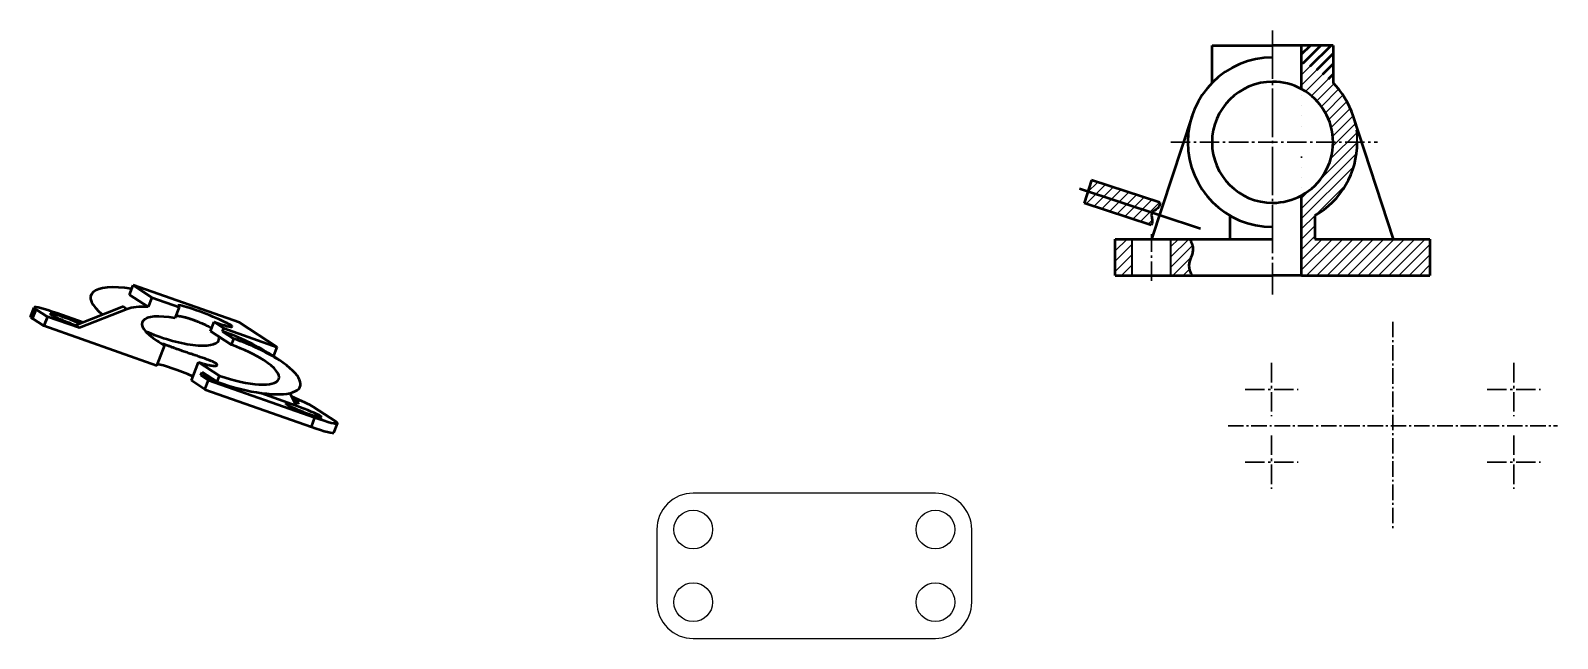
# Model space of a CAD drawing. Header units: millimetres. Extents: x -259 to 1465, y 0 to 1045.
# Drawn here: x -259 to 372, y 10 to 261 of the extents above; entities that cross this region are included whole.
import ezdxf

# ---------------------------------------------------------------- set-up
doc = ezdxf.new("R2010")
doc.units = ezdxf.units.MM
for name, pattern in [('ГОСТ 2.303 4', [7, 5, -2, 0]), ('ГОСТ 2.303 5', [24, 20, -1.5, 1, -1.5]), ('ГОСТ 2.303 6', [12, 8, -1.5, 1, -1.5])]:
    doc.linetypes.add(name, pattern=pattern)
doc.layers.add('ВИДЫ', color=7, linetype='Continuous', lineweight=60)
doc.layers.add('основные', color=7, linetype='Continuous', lineweight=50)
doc.layers.add('Модель', color=7, linetype='Continuous')
pattern_1 = [(45, (-246.8428, -206.6137), (-2.12132, 2.12132), [])]

# ---------------------------------------------------------------- blocks, each defined once
blk = doc.blocks.new('сверху')
at = {"layer": 'основные', "color": 7, "linetype": 'ГОСТ 2.303 6', "lineweight": 30, "ltscale": 0.8}
for p, q in [((50, 73), (50, -13)), ((-18, 30), (118, 30))]:
    blk.add_line(p, q, dxfattribs=at)
at = {"layer": 'основные', "color": 7, "linetype": 'ГОСТ 2.303 6', "lineweight": 30}
for p, q in [((0, 56), (0, 34)), ((100, 56), (100, 34)), ((-11, 45), (11, 45)), ((89, 45), (111, 45)), ((0, 26), (0, 4)), ((100, 26), (100, 4)), ((-11, 15), (11, 15)), ((89, 15), (111, 15))]:
    blk.add_line(p, q, dxfattribs=at)
blk = doc.blocks.new('спередди')
at = {"linetype": 'ГОСТ 2.303 5'}
h = blk.add_hatch(dxfattribs=at)
h.set_pattern_fill('', color=256, scale=3, angle=45, pattern_type=0)
h.set_pattern_definition(pattern_1)
edge = h.paths.add_edge_path()
edge.add_line((32.37, 48.34), (19.37, 48.34))
edge.add_line((32.37, 48.34), (32.37, 32.83))
edge.add_arc((7.37, 8.34), 35, 44.41531, 69.94896)
edge.add_line((19.37, 41.21), (19.37, 48.34))
at = {"linetype": 'ГОСТ 2.303 5', "lineweight": 30}
h = blk.add_hatch(dxfattribs=at)
h.set_pattern_fill('', scale=3, angle=45, pattern_type=0)
h.set_pattern_definition(pattern_1)
edge = h.paths.add_edge_path()
edge.add_arc((7.37, 8.34), 35, 290.05104, 429.94896)
edge.add_line((19.37, -24.54), (19.37, -13.6))
edge.add_arc((7.37, 8.34), 25, 298.6854, 421.3146)
edge.add_line((19.37, 30.27), (19.37, 41.21))
at = {"linetype": 'Continuous', "lineweight": 30}
h = blk.add_hatch(dxfattribs=at)
h.set_pattern_fill('', scale=3, angle=45, pattern_type=0)
h.set_pattern_definition([(45, (-175.4338, -914.151), (-2.12132, 2.12132), [])])
edge = h.paths.add_edge_path()
edge.add_line((-67.33, -7.26), (-70.45, -16.76))
edge.add_line((-39.16, -16.52), (-67.33, -7.26))
edge.add_spline(control_points=[(-39.16, -16.52), (-39.15, -17.44), (-39.62, -19.23), (-43.62, -20.62), (-41.86, -23.96), (-42.51, -25.47), (-42.77, -25.86)], knot_values=[3.312444, 3.312444, 3.312444, 3.312444, 6.028662, 9.275446, 12.918825, 14.317671, 14.317671, 14.317671, 14.317671], weights=[1, 1, 1, 1, 1, 1, 1], degree=3, periodic=0)
edge.add_line((-42.77, -25.86), (-70.45, -16.76))
at = {"linetype": 'ГОСТ 2.303 5', "lineweight": 30}
h = blk.add_hatch(dxfattribs=at)
h.set_pattern_fill('', scale=3, angle=45, pattern_type=0)
h.set_pattern_definition(pattern_1)
edge = h.paths.add_edge_path()
edge.add_arc((7.37, 8.34), 35, 290.05104, 300)
edge.add_line((24.87, -21.98), (24.87, -31.66))
edge.add_line((19.37, -31.66), (24.87, -31.66))
edge.add_line((19.37, -31.66), (19.37, -24.54))
edge = h.paths.add_edge_path()
edge.add_line((19.37, -46.66), (49.37, -46.66))
edge.add_line((19.37, -46.66), (19.37, -31.66))
edge.add_line((19.37, -31.66), (24.87, -31.66))
edge.add_line((24.87, -31.66), (49.37, -31.66))
edge.add_line((49.37, -46.66), (49.37, -31.66))
edge = h.paths.add_edge_path()
edge.add_line((49.37, -46.66), (49.37, -31.66))
edge.add_line((49.37, -31.66), (57.37, -31.66))
edge.add_line((57.37, -46.66), (57.37, -31.66))
edge.add_line((49.37, -46.66), (57.37, -46.66))
edge = h.paths.add_edge_path()
edge.add_line((57.37, -46.66), (65.37, -46.66))
edge.add_line((57.37, -46.66), (57.37, -31.66))
edge.add_line((57.37, -31.66), (65.37, -31.66))
edge.add_line((65.37, -46.66), (65.37, -31.66))
edge = h.paths.add_edge_path()
edge.add_line((65.37, -46.66), (65.37, -31.66))
edge.add_line((65.37, -31.66), (72.37, -31.66))
edge.add_line((72.37, -31.66), (72.37, -46.66))
edge.add_line((65.37, -46.66), (72.37, -46.66))
h = blk.add_hatch(dxfattribs=at)
h.set_pattern_fill('', scale=3, angle=45, pattern_type=0)
h.set_pattern_definition(pattern_1)
edge = h.paths.add_edge_path()
edge.add_line((-34.63, -46.66), (-34.63, -31.66))
edge.add_line((-34.63, -31.66), (-26.8, -31.66))
edge.add_spline(control_points=[(-26.8, -31.66), (-26.07, -32.95), (-24.54, -36.52), (-28.02, -41.83), (-26.73, -45.39), (-26.06, -46.66)], knot_values=[1.954826, 1.954826, 1.954826, 1.954826, 6.195653, 13.556884, 17.729023, 17.729023, 17.729023, 17.729023], weights=[1, 1, 1, 1, 1, 1], degree=3, periodic=0)
edge.add_line((-34.63, -46.66), (-26.06, -46.66))
at = {"layer": 'Defpoints', "linetype": 'ГОСТ 2.303 4', "lineweight": 30}
h = blk.add_hatch(dxfattribs=at)
h.set_pattern_fill('', scale=3, angle=45, pattern_type=0)
h.set_pattern_definition(pattern_1)
h.paths.add_polyline_path([(-50.63, -31.66), (-50.63, -46.66), (-57.63, -46.66), (-57.63, -31.66)])
at = {"color": 7, "linetype": 'ГОСТ 2.303 5', "lineweight": 30}
blk.add_line((7.37, 54.48), (7.37, -54.48), dxfattribs=at)
at = {"color": 7, "linetype": 'Continuous'}
blk.add_line((-22.34, -27.35), (-72.37, -10.89), dxfattribs=at)
blk.add_open_spline([(-39.16, -16.52), (-39.15, -17.44), (-39.62, -19.23), (-43.62, -20.62), (-41.86, -23.96), (-42.51, -25.47), (-42.77, -25.86)], degree=3, knots=[3.312444, 3.312444, 3.312444, 3.312444, 6.028662, 9.275446, 12.918825, 14.317671, 14.317671, 14.317671, 14.317671], dxfattribs=at)
at = {"color": 7, "linetype": 'ГОСТ 2.303 5'}
blk.add_spline([(-26.79, -31.66), (-25.5, -35.61), (-27.16, -42.78), (-25.99, -46.67)], degree=3, dxfattribs=at)
at = {"layer": 'ВИДЫ', "linetype": 'Continuous', "lineweight": 50, "ltscale": 100}
for p, q in [((-17.63, 32.83), (-17.63, 48.34)), ((-17.63, 48.34), (7.37, 48.34)), ((-25.87, 19.27), (-42.63, -31.66)), ((57.37, -31.66), (40.62, 19.27)), ((-67.33, -7.26), (-70.45, -16.76)), ((-39.16, -16.52), (-67.33, -7.26)), ((-42.77, -25.86), (-70.45, -16.76)), ((-10.13, -31.66), (-10.13, -21.98)), ((-10.13, -31.66), (-10.13, -21.98)), ((-57.63, -31.66), (-42.63, -31.66)), ((-57.63, -46.66), (-57.63, -31.66)), ((-42.63, -31.66), (7.37, -31.66)), ((-57.63, -46.66), (-42.63, -46.66)), ((-42.63, -46.66), (7.37, -46.66))]:
    blk.add_line(p, q, dxfattribs=at)
at = {"layer": 'ВИДЫ', "linetype": 'Continuous', "lineweight": 50}
for p, q in [((19.37, 48.34), (7.37, 48.34)), ((32.37, 48.34), (19.37, 48.34)), ((19.37, 30.27), (19.37, 48.34)), ((32.37, 48.34), (32.37, 32.83)), ((19.37, -46.66), (19.37, -13.6)), ((24.87, -21.98), (24.87, -31.66)), ((24.87, -31.66), (57.37, -31.66)), ((57.37, -31.66), (72.37, -31.66)), ((72.37, -31.66), (72.37, -46.66)), ((19.37, -46.66), (7.37, -46.66)), ((19.37, -46.66), (72.37, -46.66))]:
    blk.add_line(p, q, dxfattribs=at)
at = {"layer": 'ВИДЫ', "linetype": 'ГОСТ 2.303 6', "lineweight": 30}
blk.add_line((-42.63, -48.91), (-42.63, -29.57), dxfattribs=at)
at = {"layer": 'ВИДЫ', "linetype": 'Continuous', "lineweight": 40}
for p, q in [((-50.63, -46.66), (-50.63, -31.66)), ((-34.63, -46.66), (-34.63, -31.66))]:
    blk.add_line(p, q, dxfattribs=at)
at = {"layer": 'ВИДЫ', "linetype": 'ГОСТ 2.303 4', "lineweight": 40}
blk.add_line((-34.63, -46.66), (-34.63, -31.66), dxfattribs=at)
at = {"layer": 'ВИДЫ', "linetype": 'Continuous', "lineweight": 50, "ltscale": 100}
for radius in [35, 25]:
    blk.add_arc((7.37, 8.34), radius, 90, 270, dxfattribs=at)
at = {"layer": 'ВИДЫ', "linetype": 'Continuous', "lineweight": 50}
for radius, start, end in [(25, 61.3146, 90), (35, 18.20556, 44.41531), (25, 0, 61.3146), (25, 298.6854, 0), (35, 300, 0), (25, 270, 298.6854)]:
    blk.add_arc((7.37, 8.34), radius, start, end, dxfattribs=at)
at = {"layer": 'ВИДЫ', "linetype": 'ГОСТ 2.303 4', "lineweight": 40, "ltscale": 100}
for start, end in [(161.79444, 240), (240, 270)]:
    blk.add_arc((7.37, 8.34), 35, start, end, dxfattribs=at)
at = {"layer": 'ВИДЫ', "linetype": 'ГОСТ 2.303 4', "lineweight": 40}
blk.add_arc((7.37, 8.34), 35, 0, 18.20556, dxfattribs=at)
at = {"layer": 'основные', "color": 7, "linetype": 'ГОСТ 2.303 6', "lineweight": 30}
blk.add_line((-34.63, 8.34), (50.75, 8.34), dxfattribs=at)

msp = doc.modelspace()

# ---------------------------------------------------------------- linework, layer by layer
at = {"layer": 'ВИДЫ', "linetype": 'Continuous', "lineweight": 50, "extrusion": (-0.346765, -0.893552, 0.285164)}
for p, q in [((-217.81, 151.98, 211.36), (-216.27, 155.93, 225.6)), ((-217.81, 151.98, 211.36), (-210.06, 146.94, 204.99)), ((-172.29, 140.44, 230.55), (-216.27, 155.93, 225.6)), ((-216.27, 155.93, 225.6), (-208.53, 150.89, 219.23)), ((-258.55, 142.88, 133.31), (-257.06, 146.7, 147.09)), ((-257.76, 142.1, 131.83), (-256.28, 145.92, 145.61)), ((-256.28, 145.92, 145.61), (-251.63, 142.9, 141.78)), ((-220.21, 147.05, 192.99), (-239.98, 139.26, 144.54)), ((-218.66, 146.04, 191.72), (-238.43, 138.25, 143.27)), ((-220.21, 147.05, 192.99), (-218.66, 146.04, 191.72)), ((-208.53, 150.89, 219.23), (-210.06, 146.94, 204.99)), ((-208.53, 150.89, 219.23), (-197.09, 146.86, 220.52)), ((-198.88, 142.26, 203.92), (-197.09, 146.86, 220.52)), ((-257.76, 142.1, 131.83), (-253.11, 139.08, 128)), ((-251.63, 142.9, 141.78), (-253.11, 139.08, 128)), ((-206.49, 122.65, 133.24), (-253.11, 139.08, 128)), ((-238.43, 138.25, 143.27), (-251.63, 142.9, 141.78)), ((-236.88, 140.48, 152.13), (-247.73, 144.3, 150.91)), ((-239.98, 139.26, 144.54), (-238.43, 138.25, 143.27)), ((-184.3, 136.9, 204.87), (-182.82, 140.72, 218.65)), ((-182.82, 140.72, 218.65), (-178.79, 138.1, 215.34)), ((-156.79, 130.36, 217.81), (-172.29, 140.44, 230.55)), ((-184.3, 136.9, 204.87), (-175.62, 131.26, 197.73)), ((-179.28, 136.83, 210.74), (-178.79, 138.1, 215.34)), ((-179.28, 136.83, 210.74), (-174.63, 133.81, 206.92)), ((-178.79, 138.1, 215.34), (-156.79, 130.36, 217.81)), ((-175.62, 131.26, 197.73), (-174.63, 133.81, 206.92)), ((-206.49, 122.65, 133.24), (-203.22, 131.08, 163.62)), ((-160.51, 127.91, 205.62), (-155.86, 124.89, 201.8)), ((-158.3, 126.47, 203.8), (-156.79, 130.36, 217.81)), ((-192.21, 116.52, 131.37), (-189.24, 124.16, 158.93)), ((-189.24, 124.16, 158.93), (-180.57, 118.52, 151.8)), ((-188.25, 118.73, 143.12), (-187.75, 120, 147.71)), ((-187.75, 120, 147.71), (-181.56, 115.97, 142.61)), ((-186.63, 112.89, 126.79), (-192.21, 116.52, 131.37)), ((-185.15, 116.71, 140.57), (-188.25, 118.73, 143.12)), ((-182.9, 116.84, 143.72), (-188.25, 118.73, 143.12)), ((-186.63, 112.89, 126.79), (-185.15, 116.71, 140.57)), ((-185.15, 116.71, 140.57), (-141.16, 101.22, 145.51)), ((-181.56, 115.97, 142.61), (-180.57, 118.52, 151.8)), ((-186.63, 112.89, 126.79), (-142.64, 97.4, 131.73)), ((-163.49, 111.39, 150.24), (-148.91, 106.26, 151.88)), ((-151.6, 111.3, 164.41), (-148.91, 106.26, 151.88)), ((-142.64, 97.4, 131.73), (-141.16, 101.22, 145.51)), ((-132.61, 99.59, 150.82), (-141.91, 105.64, 158.46)), ((-133.31, 94.99, 135.55), (-131.83, 98.82, 149.33))]:
    msp.add_line(p, q, dxfattribs=at)
for centre, major_axis, ratio, start_param, end_param in [((-202.88, 141.01, 195.15), (22.23, 0, 27.03), 0.893552, 1.268156, 2.951527), ((-243.08, 141.27, 147.09), (-13.98, 5.43), 0.285164, 0, 0.370184), ((-243.08, 141.27, 147.09), (-13.98, 5.43), 0.285164, -1.200612, 0), ((-190.49, 132.95, 184.96), (-22.23, 0, -27.03), 0.893552, -1.657767, -1.20032), ((-186.53, 143.14, 221.71), (11.19, -4.34), 0.285164, 3.141593, 3.511777), ((-186.53, 143.14, 221.71), (11.19, -4.34), 0.285164, 0, 3.141593), ((-244.56, 137.45, 133.31), (-13.98, 5.43), 0.285164, 0, 0.370184), ((-243.08, 141.27, 147.09), (-7.46, 2.89), 0.285164, 0, 0.370184), ((-243.08, 141.27, 147.09), (-7.46, 2.89), 0.285164, -2.244347, 0), ((-243.08, 141.27, 147.09), (-7.46, 2.89), 0.285164, 0.370184, 2.068595), ((-190.49, 132.95, 184.96), (-15.88, 0, -19.31), 0.893552, -1.952715, 0), ((-186.53, 143.14, 221.71), (11.19, -4.34), 0.285164, -1.200612, 0), ((-202.88, 141.01, 195.15), (15.88, 0, 19.31), 0.893552, -2.727942, -0.882573), ((-190.49, 132.95, 184.96), (-15.88, 0, -19.31), 0.893552, 0, 0.187568), ((-202.88, 141.01, 195.15), (15.88, 0, 19.31), 0.893552, -0.882573, -0.688223), ((-182.74, 127.91, 178.59), (22.23, 0, 27.03), 0.893552, 0, 0.688223), ((-178.1, 124.89, 174.77), (-22.23, 0, -27.03), 0.893552, -3.141593, -2.45337), ((-178.1, 124.89, 174.77), (15.88, 0, 19.31), 0.893552, 0, 0.688223), ((-195.93, 118.94, 134.43), (11.19, -4.34), 0.285164, 1.200612, 2.771408), ((-178.1, 124.89, 174.77), (-22.23, 0, -27.03), 0.893552, 0.688223, 3.141593), ((-178.1, 124.89, 174.77), (15.88, 0, 19.31), 0.893552, -0.882573, 0), ((-178.1, 124.89, 174.77), (-15.88, 0, -19.31), 0.893552, 0.688223, 2.259019), ((-145.81, 104.24, 149.33), (-7.46, 2.89), 0.285164, 3.141593, 6.283185), ((-155.1, 110.29, 156.98), (13.98, -5.43), 0.285164, 0.370184, 1.293375), ((-155.1, 110.29, 156.98), (-7.46, 2.89), 0.285164, 3.141593, 4.057525), ((-155.1, 110.29, 156.98), (-7.46, 2.89), 0.285164, 2.41424, 3.141593), ((-145.81, 104.24, 149.33), (-7.46, 2.89), 0.285164, 0, 0.370184), ((-145.81, 104.24, 149.33), (-7.46, 2.89), 0.285164, 0.370184, 3.141593), ((-145.81, 104.24, 149.33), (13.98, -5.43), 0.285164, -1.200612, 0), ((-147.29, 100.42, 135.55), (13.98, -5.43), 0.285164, -1.200612, 0), ((-145.81, 104.24, 149.33), (13.98, -5.43), 0.285164, 0, 0.370184)]:
    msp.add_ellipse(centre, major_axis=major_axis, ratio=ratio, start_param=start_param, end_param=end_param, dxfattribs=at)
at = {"layer": 'ВИДЫ', "linetype": 'Continuous', "lineweight": 50}
for points, knots in [([(-198.48, 143.28, 207.62), (-198.35, 143.29, 207.79), (-198.13, 143.28, 208.04), (-197.76, 143.25, 208.41), (-197.39, 143.21, 208.73), (-196.95, 143.15, 209.07), (-196.51, 143.08, 209.36), (-196.09, 142.99, 209.62), (-195.68, 142.9, 209.84), (-195.23, 142.8, 210.05), (-194.76, 142.68, 210.25), (-194.28, 142.55, 210.43), (-193.78, 142.41, 210.58), (-193.27, 142.25, 210.72), (-192.76, 142.09, 210.83), (-192.25, 141.92, 210.92), (-191.75, 141.75, 210.98), (-191.26, 141.57, 211.03), (-190.8, 141.4, 211.06), (-190.35, 141.23, 211.07), (-189.92, 141.06, 211.07), (-189.36, 140.84, 211.05), (-188.68, 140.56, 210.99), (-187.81, 140.18, 210.88), (-187.04, 139.84, 210.74), (-186.25, 139.48, 210.56), (-185.53, 139.13, 210.36), (-184.66, 138.71, 210.08), (-184.09, 138.42, 209.87), (-183.77, 138.26, 209.75)], [0, 0, 0, 0, 1.656031, 2.51645, 3.734306, 5.054558, 6.222282, 7.161502, 8.127566, 9.122147, 10.11849, 11.111216, 12.098306, 13.072239, 14.038353, 14.966822, 15.874249, 16.713804, 17.538879, 18.314398, 19.062544, 19.776871, 21.187942, 22.596336, 24.257113, 25.193185, 26.767412, 28.140623, 30, 30, 30, 30]), ([(-181.51, 122.91, 164.42), (-181.49, 122.96, 164.59), (-181.49, 123.06, 164.9), (-181.58, 123.21, 165.27), (-181.71, 123.35, 165.55), (-181.87, 123.49, 165.79), (-182.09, 123.64, 166), (-182.31, 123.78, 166.15), (-182.54, 123.9, 166.27), (-182.76, 124.02, 166.37), (-183.07, 124.17, 166.47), (-183.46, 124.35, 166.56), (-183.97, 124.57, 166.62), (-184.57, 124.81, 166.65), (-185.35, 125.11, 166.64), (-186.19, 125.42, 166.58), (-187.15, 125.75, 166.47), (-188.01, 126.05, 166.35), (-188.94, 126.37, 166.21), (-189.82, 126.66, 166.07), (-190.82, 127, 165.91), (-191.77, 127.32, 165.75), (-192.69, 127.63, 165.6), (-193.56, 127.92, 165.47), (-194.47, 128.23, 165.33), (-195.44, 128.57, 165.2), (-196.34, 128.88, 165.09), (-197.15, 129.16, 165), (-197.75, 129.38, 164.94), (-198.23, 129.55, 164.89), (-198.61, 129.69, 164.86), (-199.02, 129.84, 164.83), (-199.52, 130.02, 164.8), (-200.06, 130.22, 164.77), (-200.66, 130.45, 164.74), (-201.14, 130.63, 164.72), (-201.57, 130.79, 164.71), (-201.93, 130.93, 164.7), (-202.31, 131.07, 164.7), (-202.78, 131.25, 164.68), (-203.37, 131.47, 164.66), (-203.78, 131.61, 164.59), (-203.88, 131.61, 164.47), (-203.89, 131.6, 164.42)], [0, 0, 0, 0, 1.392976, 2.5038, 3.345031, 4.20604, 5.132668, 6.003798, 6.482831, 7.135382, 7.824139, 8.793376, 9.779802, 10.927975, 12.151757, 13.747069, 14.87877, 16.347031, 17.37267, 18.612974, 19.748209, 21.182624, 22.150782, 23.133933, 24.356704, 25.502638, 26.777421, 27.760628, 28.686825, 29.230023, 29.770316, 30.307864, 31.053013, 32.034892, 32.913396, 34.14096, 34.694476, 35.474377, 36.456583, 37.417718, 39.146833, 42.182052, 44, 44, 44, 44]), ([(-203.89, 131.6, 164.42), (-203.89, 131.58, 164.38), (-203.87, 131.55, 164.3), (-203.77, 131.46, 164.15), (-203.6, 131.34, 163.96), (-203.4, 131.2, 163.78), (-203.27, 131.11, 163.66), (-203.22, 131.08, 163.62)], [0, 0, 0, 0, 1.923678, 3.576822, 5.466618, 7.134451, 8, 8, 8, 8]), ([(-189.24, 124.16, 158.93), (-188.9, 124.04, 158.97), (-188.3, 123.84, 159.06), (-187.56, 123.61, 159.23), (-186.91, 123.41, 159.42), (-186.35, 123.26, 159.61), (-185.87, 123.13, 159.81), (-185.47, 123.04, 160), (-185.09, 122.95, 160.19), (-184.65, 122.86, 160.44), (-184.24, 122.78, 160.71), (-183.75, 122.71, 161.05), (-183.24, 122.65, 161.49), (-182.65, 122.61, 162.08), (-182.07, 122.63, 162.85), (-181.66, 122.73, 163.67), (-181.54, 122.85, 164.21), (-181.51, 122.91, 164.42)], [0, 0, 0, 0, 1.432567, 2.525238, 3.264172, 4.387824, 5.188801, 5.655545, 6.424368, 7.238579, 8.097771, 8.876032, 10.306602, 11.683883, 13.624851, 16.191998, 18, 18, 18, 18])]:
    msp.add_open_spline(points, degree=3, knots=knots, dxfattribs=at)
at = {"layer": 'Модель', "ltscale": 100}
msp.add_lwpolyline([(15, 10), (115, 10, 0.414214), (130, 25), (130, 55, 0.414214), (115, 70), (15, 70, 0.414214), (0, 55), (0, 25, 0.414214)], format="xyb", close=True, dxfattribs=at)
for centre in [(15, 55), (115, 55), (15, 25), (115, 25)]:
    msp.add_circle(centre, 8, dxfattribs=at)

# ---------------------------------------------------------------- block references
at = {"layer": 'основные', "color": 7, "linetype": 'Continuous', "lineweight": 30}
msp.add_blockref('спередди', (246.84, 206.61), dxfattribs=at)
at = {"layer": 'основные', "color": 7, "linetype": 'ГОСТ 2.303 6', "lineweight": 30}
msp.add_blockref('сверху', (253.84, 67.79), dxfattribs=at)

doc.saveas('drawing.dxf')
